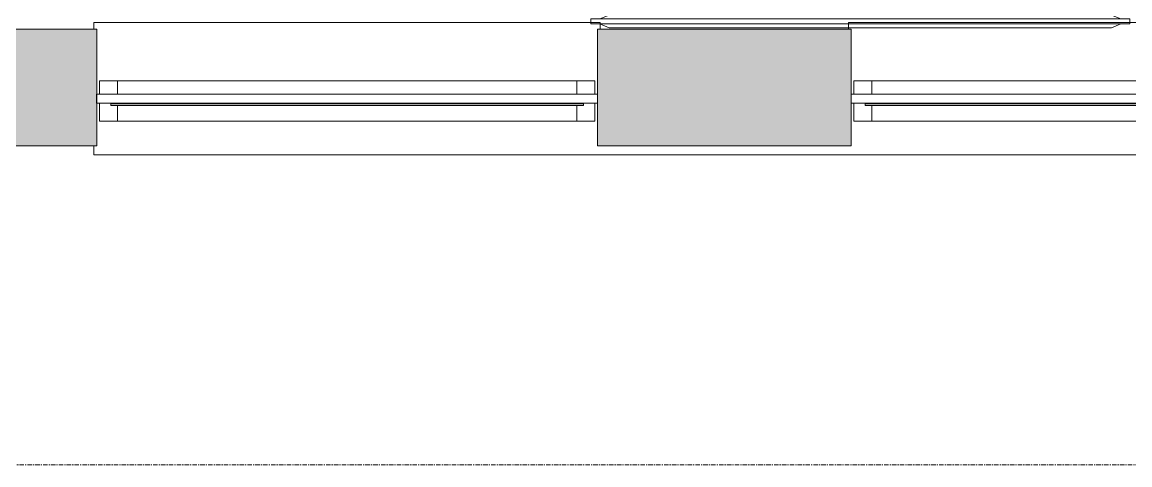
# Model space of a CAD drawing. Header units: inches. Extents: x 29752 to 31446, y 4278 to 5722.
# Drawn here: x 30234.2 to 30357.5, y 4343.3 to 4392.6 of the extents above; entities that cross this region are included whole.
import ezdxf

# ---------------------------------------------------------------- set-up
doc = ezdxf.new("R2010")
doc.units = ezdxf.units.IN
doc.header["$MEASUREMENT"] = 0
doc.linetypes.add('Grid Line 1_2_', pattern=[0.875, 0.5, -0.125, 0.125, -0.125])
for name, color, linetype, lineweight in [('1900 Duke Street_2nd Flr_LINKED_dwg', 8, 'Continuous', 9), ('A-GLAZ-CURT', 52, 'Continuous', 9), ('A-WALL', 113, 'Continuous', 13), ('A-WALL-PATT', 111, 'Continuous', 13), ('AE-GLAZING', 7, 'Continuous', 9), ('AE-SILL', 7, 'Continuous', 9), ('I-FURN', 30, 'Continuous', 9), ('S-GRID', 1, 'Continuous', 9)]:
    doc.layers.add(name, color=color, linetype=linetype, lineweight=lineweight)

# ---------------------------------------------------------------- blocks, each defined once
blk = doc.blocks.new('1900 Duke Street_2nd Flr_LINKED_dwg-5565117-FIRST FLOOR POWER _ SIGNAL')
at = {"layer": 'AE-GLAZING'}
for p, q in [((1146.25, 7.25), (1144.25, 7.25)), ((1230.24, 7.25), (1276.81, 7.25)), ((1144.25, 4.6), (1144.25, 4.75)), ((1198.12, 4.7), (1145.5, 4.7)), ((1145.88, 4.7), (1145.88, 4.75)), ((1197.75, 4.75), (1197.75, 4.7)), ((1229.49, 4.7), (1277.31, 4.7)), ((1229.87, 4.75), (1229.87, 4.7)), ((1276.81, 2.75), (1230.24, 2.75))]:
    blk.add_line(p, q, dxfattribs=at)
at = {"layer": 'AE-GLAZING', "flags": 128}
blk.add_lwpolyline([(1144.25, 5.75), (1144.25, 7.25)], close=True, dxfattribs=at)
for points in [[(1146.25, 5.75), (1146.25, 7.25), (1197.38, 7.25)], [(1199.38, 5.75), (1199.38, 7.25), (1197.38, 7.25), (1197.38, 5.75)], [(1228.24, 5.75), (1228.24, 7.25), (1230.24, 7.25), (1230.24, 5.75)], [(1144.25, 4.75), (1144.25, 2.75), (1146.25, 2.75)], [(1197.38, 4.5), (1146.25, 4.5), (1145.5, 4.5), (1145.5, 4.75)], [(1146.25, 4.5), (1146.25, 2.75), (1197.38, 2.75), (1197.38, 4.5), (1198.12, 4.5), (1198.12, 4.75)], [(1197.38, 2.75), (1199.38, 2.75), (1199.38, 4.75)], [(1277.31, 4.75), (1277.31, 4.5), (1276.81, 4.5), (1230.24, 4.5), (1230.24, 2.75), (1228.24, 2.75), (1228.24, 4.75)], [(1230.24, 4.5), (1229.49, 4.5), (1229.49, 4.75)]]:
    blk.add_lwpolyline(points, dxfattribs=at)
at = {"layer": 'AE-SILL'}
for p, q in [((1200, 13.56), (1200, 13)), ((1227.63, 13), (1227.63, 13.15))]:
    blk.add_line(p, q, dxfattribs=at)
at = {"layer": 'AE-SILL', "flags": 128}
for points in [[(1143.63, 13), (1143.63, 13.75), (1198.95, 13.75)], [(1198.95, 13.75), (1200, 13.75), (1200, 13.58)], [(1227.63, 13.15), (1227.63, 13.75), (1258.95, 13.75)], [(1258.95, 13.75), (1328, 13.75), (1328, 13)], [(1412, 0), (1412, -1), (1143.63, -1), (1143.63, 0)]]:
    blk.add_lwpolyline(points, dxfattribs=at)
blk = doc.blocks.new('Screen-Leg_Mounted-Teknion-JNSEEL-Felt_Elevated-R2015 - Double-Sided Leg Overlay-6171621-FIRST FLOOR POWER _ SIGNAL')
at = {"layer": 'I-FURN'}
for p, q in [((30, 0.28), (-30, 0.28)), ((-30, 0.28), (-30, -0.28)), ((-27.95, 0.7), (-29, 0.28)), ((-29, 0.28), (29, 0.28)), ((27.95, 0.7), (-27.95, 0.7)), ((29, 0.28), (27.95, 0.7)), ((30, -0.28), (30, 0.28)), ((-30, -0.28), (30, -0.28)), ((29, -0.28), (-29, -0.28)), ((-29, -0.28), (-27.95, -0.7)), ((-27.95, -0.7), (-0.94, -0.7)), ((-5.33, -0.7), (-6.67, -0.7)), ((-6.67, -0.7), (-6.67, -2.4)), ((-5.33, -2.4), (-5.33, -0.7)), ((-0.94, -0.7), (0.94, -0.7)), ((0.94, -0.7), (27.95, -0.7)), ((6.67, -0.7), (5.33, -0.7)), ((5.33, -0.7), (5.33, -2.4)), ((6.67, -2.4), (6.67, -0.7)), ((27.95, -0.7), (29, -0.28)), ((-6.67, -2.4), (-5.33, -2.4)), ((5.33, -2.4), (6.67, -2.4))]:
    blk.add_line(p, q, dxfattribs=at)
blk = doc.blocks.new('System Panel - Glazed-6342606-FIRST FLOOR POWER _ SIGNAL')
at = {"layer": 'A-GLAZ-CURT', "lineweight": 13}
for p, q in [((49.88, 1.75), (-49.88, 1.75)), ((-49.88, 1.75), (-49.88, 0.75)), ((49.88, 0.75), (49.88, 1.75)), ((-49.88, 0.75), (49.88, 0.75))]:
    blk.add_line(p, q, dxfattribs=at)
blk = doc.blocks.new('System Panel - Glazed-6342667-FIRST FLOOR POWER _ SIGNAL')
at = {"layer": 'A-GLAZ-CURT', "lineweight": 13}
for p, q in [((27.875, 1.75), (-27.875, 1.75)), ((-27.875, 1.75), (-27.875, 0.75)), ((27.875, 0.75), (27.875, 1.75)), ((-27.875, 0.75), (27.875, 0.75))]:
    blk.add_line(p, q, dxfattribs=at)

msp = doc.modelspace()

# ---------------------------------------------------------------- hatches: boundary and pattern name
at = {"layer": 'A-WALL-PATT', "lineweight": 9}
h = msp.add_hatch(color=7, dxfattribs=at)
h.paths.add_polyline_path([(30426.55, 4378.81), (30454.17, 4378.81), (30454.17, 4391.81), (30426.24, 4391.81), (30426.24, 4378.81)], flags=0)
h.paths.add_polyline_path([(30242.17, 4378.81), (30242.49, 4378.81), (30242.49, 4391.81), (30150.55, 4391.81), (30150.55, 4378.81), (30237.1, 4378.81)], flags=0)
h.paths.add_polyline_path([(30922.55, 4378.81), (30962.8, 4378.81), (30962.8, 4391.81), (30870.24, 4391.81), (30870.24, 4378.81), (30918.92, 4378.81)], flags=0)
h.paths.add_polyline_path([(30561.87, 4378.81), (30602.17, 4378.81), (30602.17, 4391.81), (30510.55, 4391.81), (30510.55, 4378.81), (30550.17, 4378.81)], flags=0)
h.paths.add_polyline_path([(30326.17, 4378.81), (30326.48, 4378.81), (30326.48, 4391.81), (30298.24, 4391.81), (30298.24, 4378.81), (30298.55, 4378.81)], flags=0)
h.paths.add_polyline_path([(30080.61, 4378.81), (30094.17, 4378.81), (30094.17, 4391.81), (30078.12, 4391.81), (30078.11, 4391.81), (30063.92, 4391.81), (30063.92, 4378.81), (30078.11, 4378.81)], flags=0)
h.paths.add_polyline_path([(30810.22, 4378.81), (30814.49, 4378.81), (30814.49, 4391.81), (30786.24, 4391.81), (30786.24, 4378.81), (30786.55, 4378.81)], flags=0)
h.paths.add_polyline_path([(29883.92, 4378.81), (29883.92, 4391.81), (29872.39, 4391.81), (29872.39, 4378.81), (29882.17, 4378.81)], flags=0)
h.paths.add_polyline_path([(30658.55, 4378.81), (30686.48, 4378.81), (30686.48, 4391.81), (30657.92, 4391.81), (30657.92, 4378.81)], flags=0)
h.paths.add_polyline_path([(29967.92, 4378.81), (29967.92, 4391.81), (29937.92, 4391.81), (29937.92, 4378.81), (29966.17, 4378.81)], flags=0)

# ---------------------------------------------------------------- linework, layer by layer
at = {"layer": 'A-WALL', "color": 8, "lineweight": 20}
for p, q in [((30242.49, 4391.81), (30210.36, 4391.81)), ((30242.49, 4378.81), (30242.49, 4391.81)), ((30326.48, 4391.81), (30298.24, 4391.81)), ((30298.24, 4391.81), (30298.24, 4378.81)), ((30326.48, 4378.81), (30326.48, 4391.81)), ((30150.55, 4378.81), (30242.49, 4378.81)), ((30298.24, 4378.81), (30326.48, 4378.81))]:
    msp.add_line(p, q, dxfattribs=at)
at = {"layer": 'S-GRID', "linetype": 'Grid Line 1_2_'}
msp.add_line((31446.27, 4343.33), (29775.66, 4343.33), dxfattribs=at)

# ---------------------------------------------------------------- block references
at = {"layer": '1900 Duke Street_2nd Flr_LINKED_dwg', "color": 7}
msp.add_blockref('1900 Duke Street_2nd Flr_LINKED_dwg-5565117-FIRST FLOOR POWER _ SIGNAL', (29098.55, 4378.81), dxfattribs=at)
at = {"layer": 'A-GLAZ-CURT', "rotation": 180}
for name, p in [('System Panel - Glazed-6342667-FIRST FLOOR POWER _ SIGNAL', (30270.36, 4385.31)), ('System Panel - Glazed-6342606-FIRST FLOOR POWER _ SIGNAL', (30376.36, 4385.31))]:
    msp.add_blockref(name, p, dxfattribs=at)
at = {"layer": 'I-FURN', "rotation": 180}
msp.add_blockref('Screen-Leg_Mounted-Teknion-JNSEEL-Felt_Elevated-R2015 - Double-Sided Leg Overlay-6171621-FIRST FLOOR POWER _ SIGNAL', (30327.5, 4392.67), dxfattribs=at)

doc.saveas('drawing.dxf')
